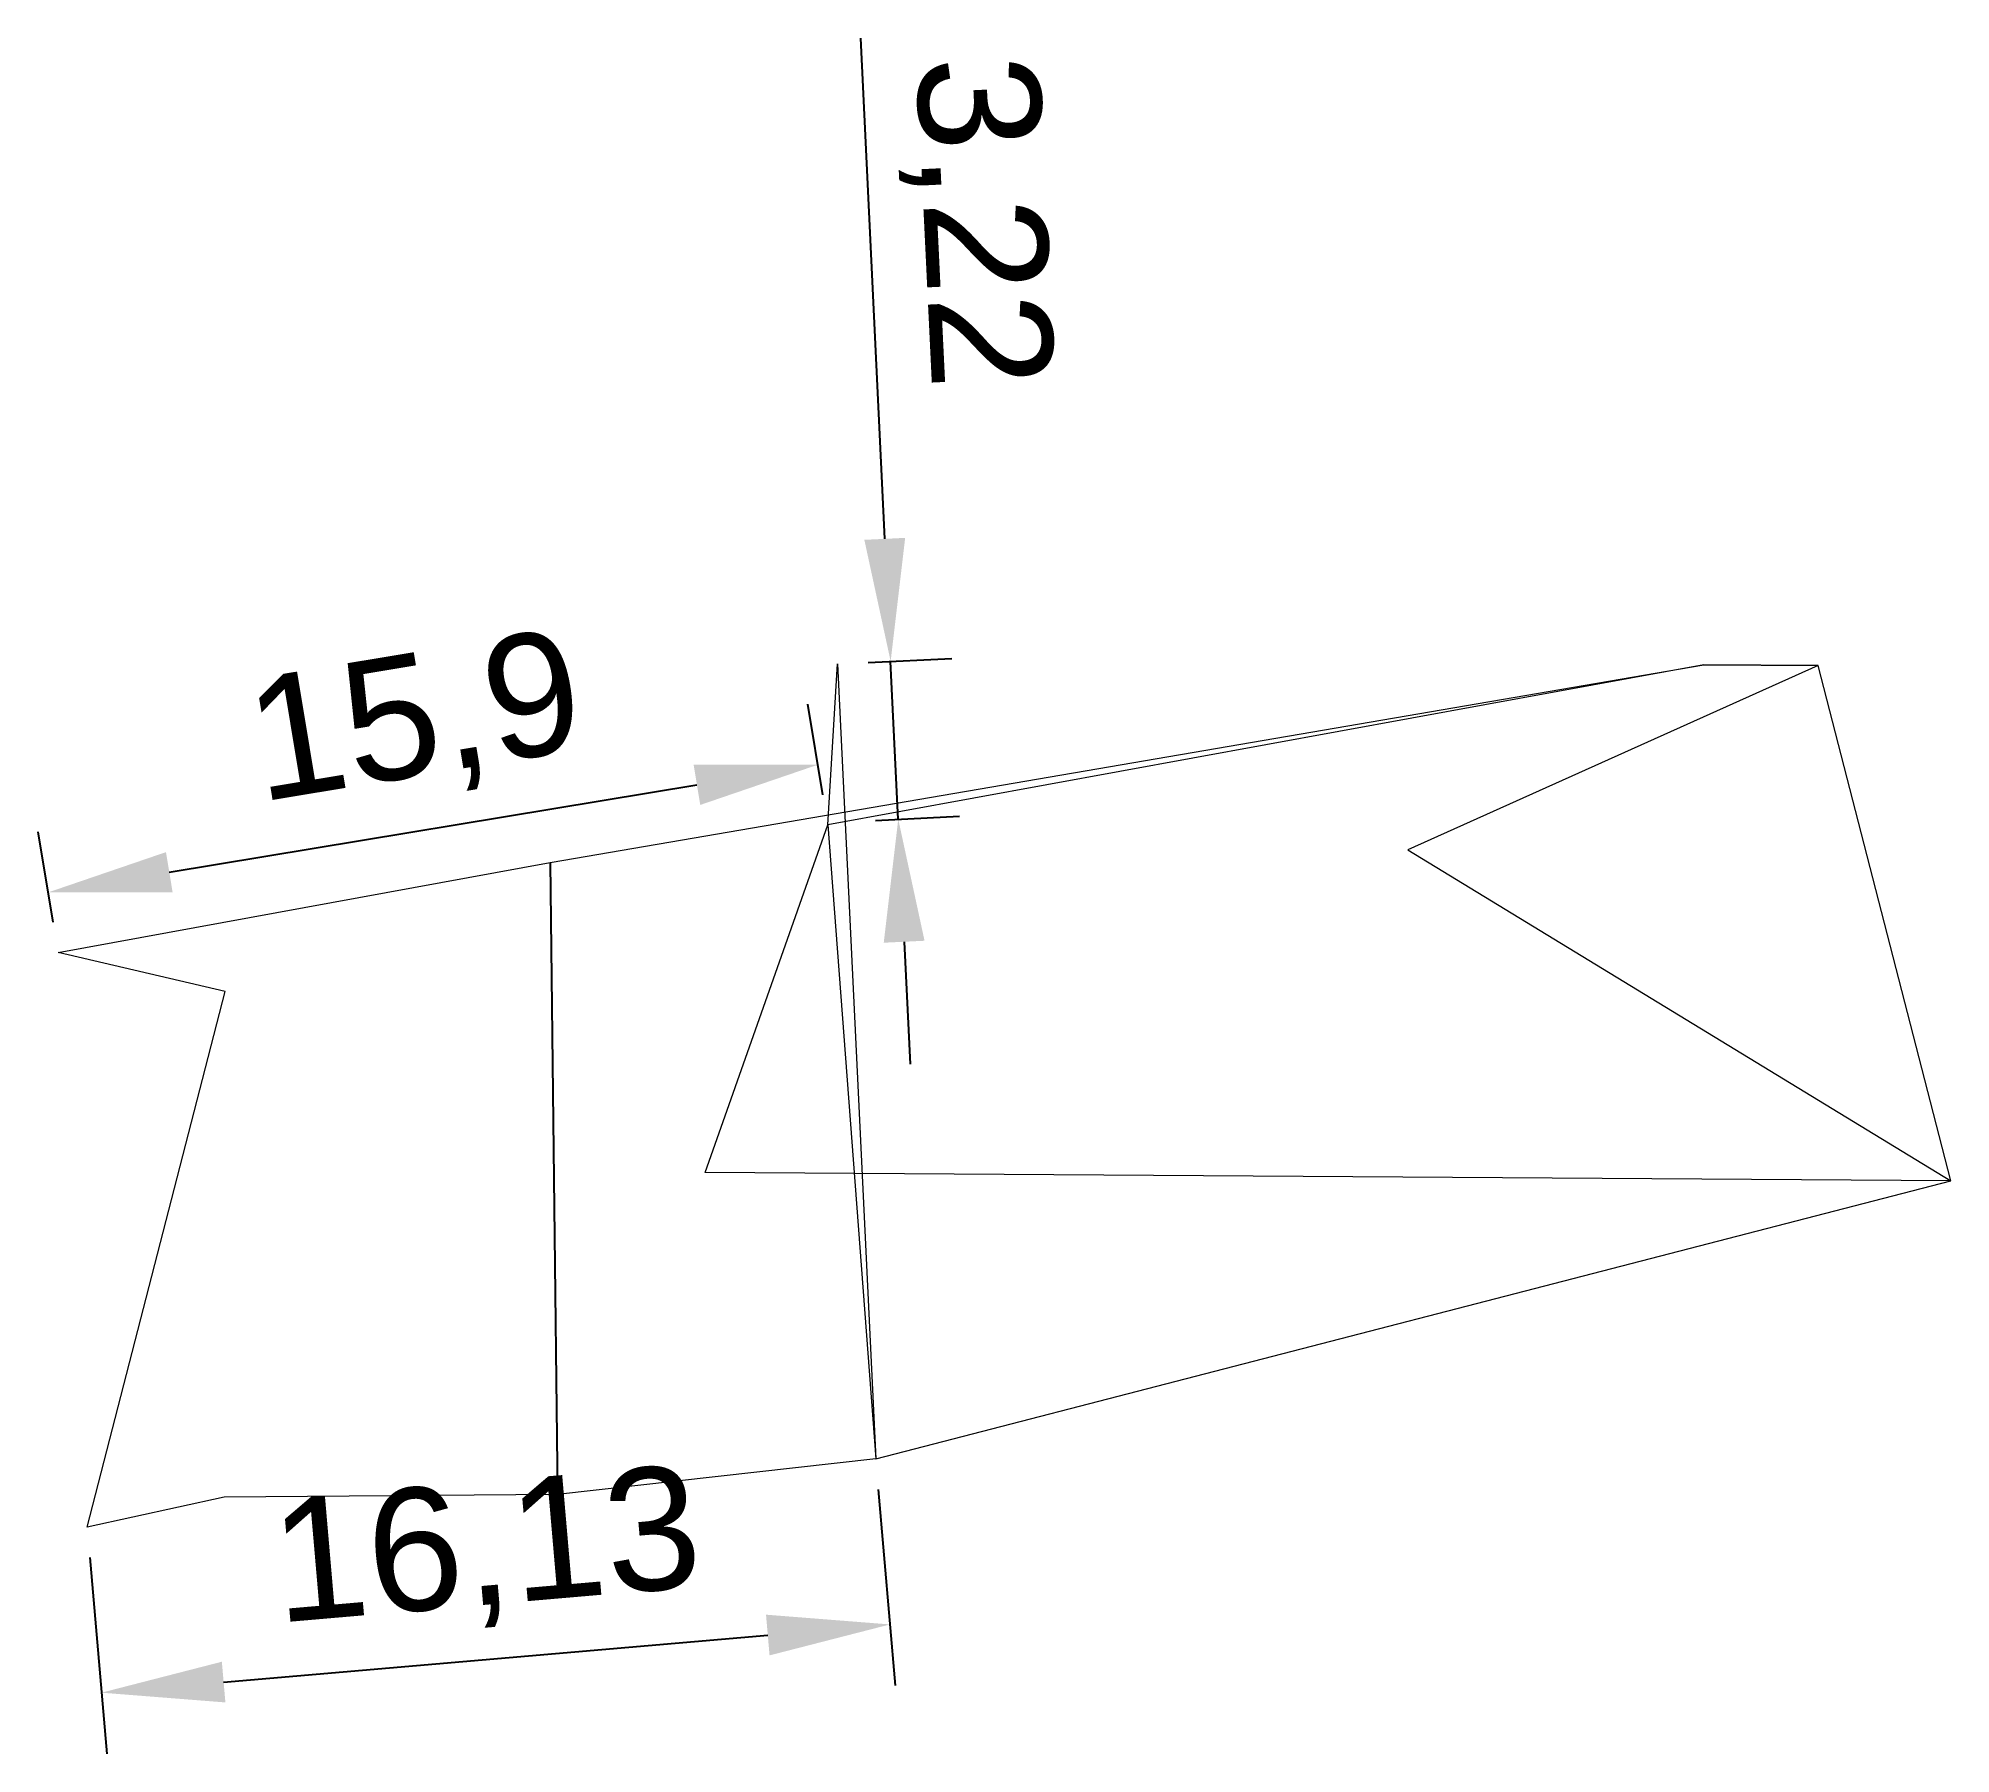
# Model space of a CAD drawing. Header units: millimetres. Extents: x 612590.4 to 612629.3, y 1318382.4 to 1318417.3.
import ezdxf

# ---------------------------------------------------------------- set-up
doc = ezdxf.new("R2010")
doc.units = ezdxf.units.MM
doc.layers.add('CVL_CUADCON_TIT', color=1, linetype='Continuous')
doc.styles.get("Standard").update_dxf_attribs({"font": 'arial.ttf'})
doc.dimstyles.new('ISO-25', dxfattribs={"dimtxt": 2.5, "dimasz": 2.5, "dimexe": 1.25, "dimexo": 0.625, "dimtad": 1, "dimtxsty": 'Standard', "dimcen": 2.5, "dimadec": 0, "dimazin": 0, "dimtfac": 1, "dimtmove": 0, "dimatfit": 3, "dimfxl": 1, "dimarcsym": 0})

# ---------------------------------------------------------------- blocks, each defined once
blk = doc.blocks.new('*D1')
at = {"color": 0, "lineweight": -2, "transparency": 16777216}
for p, q in [((612607.49, 1318387.743), (612607.836, 1318383.746)), ((612591.419, 1318386.353), (612591.765, 1318382.355)), ((612594.148, 1318383.816), (612605.238, 1318384.775))]:
    blk.add_line(p, q, dxfattribs=at)
at = {"color": 0, "transparency": 16777216}
for points in [[(612605.202, 1318385.19), (612605.274, 1318384.36), (612607.729, 1318384.991)], [(612594.112, 1318384.231), (612594.184, 1318383.401), (612591.658, 1318383.6)]]:
    blk.add_solid(points, dxfattribs=at)
at = {"layer": 'Defpoints', "color": 0, "transparency": 16777216}
for p in [(612607.437, 1318388.366), (612591.366, 1318386.975), (612607.729, 1318384.991)]:
    blk.add_point(p, dxfattribs=at)
at = {"color": 0, "transparency": 16777216, "insert": (612599.51, 1318386.415), "char_height": 2.5, "attachment_point": 5, "rotation": 4.946}
blk.add_mtext('16,13', dxfattribs=at)
blk = doc.blocks.new('*D2')
at = {"color": 0, "lineweight": -2, "transparency": 16777216}
for p, q in [((612606.361, 1318401.906), (612606.055, 1318403.751)), ((612593.041, 1318400.324), (612603.794, 1318402.108)), ((612590.676, 1318399.304), (612590.37, 1318401.148))]:
    blk.add_line(p, q, dxfattribs=at)
at = {"color": 0, "transparency": 16777216}
for points in [[(612603.726, 1318402.519), (612603.862, 1318401.697), (612606.26, 1318402.517)], [(612592.973, 1318400.735), (612593.109, 1318399.913), (612590.575, 1318399.915)]]:
    blk.add_solid(points, dxfattribs=at)
at = {"layer": 'Defpoints', "color": 0, "transparency": 16777216}
for p in [(612606.26, 1318402.517), (612606.464, 1318401.29), (612590.778, 1318398.687)]:
    blk.add_point(p, dxfattribs=at)
at = {"color": 0, "transparency": 16777216, "insert": (612598.069, 1318403.315), "char_height": 2.5, "attachment_point": 5, "rotation": 9.4196}
blk.add_mtext('15,9', dxfattribs=at)
blk = doc.blocks.new('*D3')
at = {"color": 0, "lineweight": -2, "transparency": 16777216}
for p, q in [((612607.622, 1318407.121), (612607.131, 1318417.326)), ((612607.282, 1318404.602), (612608.991, 1318404.684)), ((612607.897, 1318401.406), (612607.742, 1318404.624)), ((612607.436, 1318401.383), (612609.145, 1318401.466)), ((612608.017, 1318398.908), (612608.137, 1318396.411))]:
    blk.add_line(p, q, dxfattribs=at)
at = {"color": 0, "transparency": 16777216}
for points in [[(612608.038, 1318407.141), (612607.206, 1318407.101), (612607.742, 1318404.624)], [(612608.433, 1318398.928), (612607.601, 1318398.888), (612607.897, 1318401.406)]]:
    blk.add_solid(points, dxfattribs=at)
at = {"layer": 'Defpoints', "color": 0, "transparency": 16777216}
for p in [(612606.657, 1318404.572), (612607.742, 1318404.624), (612606.812, 1318401.353)]:
    blk.add_point(p, dxfattribs=at)
at = {"color": 0, "transparency": 16777216, "insert": (612609.442, 1318413.575), "char_height": 2.5, "attachment_point": 5, "rotation": 272.7527}
blk.add_mtext('3,22', dxfattribs=at)

msp = doc.modelspace()

# ---------------------------------------------------------------- linework, layer by layer
msp.add_line((612600.801, 1318400.523), (612600.949, 1318387.643))
at = {"layer": 'CVL_CUADCON_TIT', "color": 4, "lineweight": 18, "ltscale": 0.5, "flags": 128}
msp.add_lwpolyline([(612603.963, 1318394.202), (612606.464, 1318401.29), (612606.657, 1318404.573), (612606.657, 1318404.572), (612607.437, 1318388.366), (612600.949, 1318387.643), (612594.158, 1318387.583), (612591.366, 1318386.975), (612594.178, 1318397.894), (612590.778, 1318398.687), (612600.801, 1318400.523), (612624.317, 1318404.556), (612626.644, 1318404.541), (612618.281, 1318400.78), (612629.347, 1318394.037)], close=True, dxfattribs=at)
at = {"layer": 'CVL_CUADCON_TIT', "color": 3, "lineweight": 18, "ltscale": 0.5, "flags": 128}
msp.add_lwpolyline([(612606.464, 1318401.29), (612607.437, 1318388.366), (612629.347, 1318394.037), (612626.644, 1318404.541), (612624.317, 1318404.556), (612606.464, 1318401.29)], dxfattribs=at)

# ---------------------------------------------------------------- dimensions: what is measured, and where the dimension line sits
for p1, p2, distance, picture, middle in [((612606.812, 1318401.353), (612606.657, 1318404.572), -1.086, '*D3', (612609.442, 1318413.575)), ((612590.778, 1318398.687), (612606.464, 1318401.29), 1.245, '*D2', (612598.069, 1318403.315)), ((612591.366, 1318386.975), (612607.437, 1318388.366), -3.388, '*D1', (612599.51, 1318386.415))]:
    dim = msp.add_aligned_dim(p1=p1, p2=p2, distance=distance, dimstyle='ISO-25')
    dim.commit()
    dim.dimension.update_dxf_attribs({"geometry": picture, "text_midpoint": middle})

doc.saveas('drawing.dxf')
